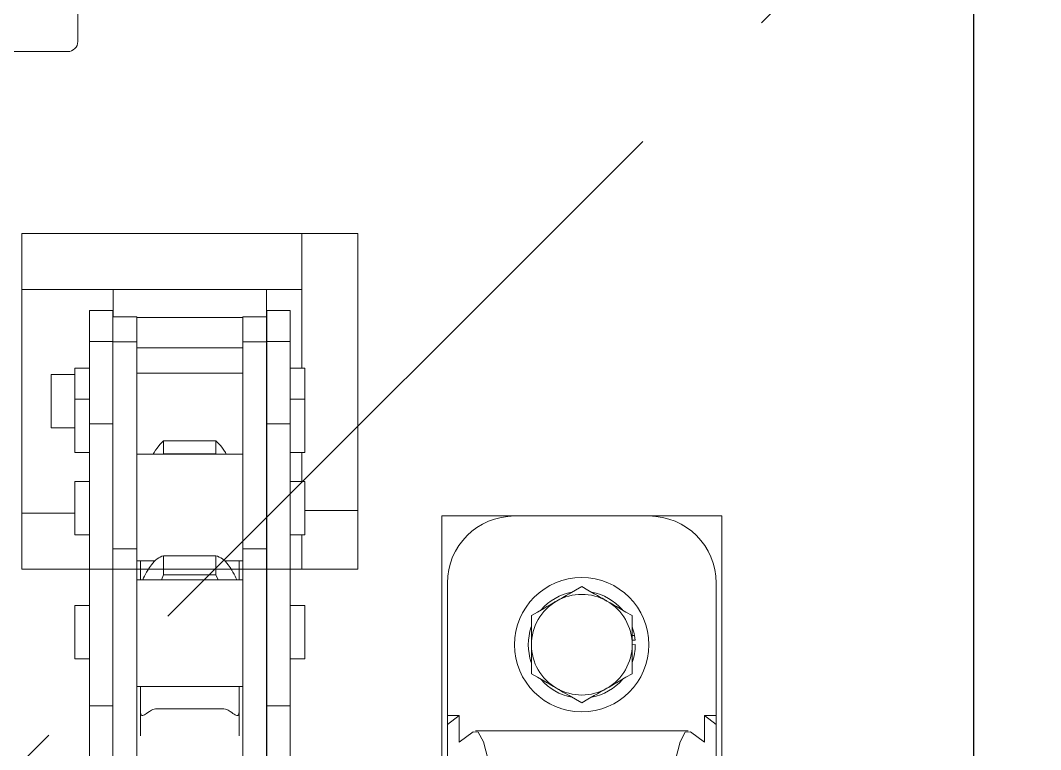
# Model space of a CAD drawing. Header units: millimetres. Extents: x 163705 to 1616509, y 81827 to 302547.
# Drawn here: x 227007.6 to 227189.8, y 153172.7 to 153303.1 of the extents above; entities that cross this region are included whole.
import ezdxf

# ---------------------------------------------------------------- set-up
doc = ezdxf.new("R2010")
doc.units = ezdxf.units.MM
doc.header["$LTSCALE"] = 10
doc.linetypes.add('ACAD_ISO02W100', pattern=[15, 12, -3])
for name, color, linetype, lineweight in [('1-文本', 4, 'Continuous', 0), ('1-标注', 3, 'Continuous', 0), ('1-虚线', 8, 'ACAD_ISO02W100', 0)]:
    doc.layers.add(name, color=color, linetype=linetype, lineweight=lineweight)

# ---------------------------------------------------------------- blocks, each defined once
blk = doc.blocks.new('A$C2352ff67')
at = {"layer": '1-文本', "lineweight": -2}
blk.add_line((1967.18, 850.01), (2387.18, 850.01), dxfattribs=at)
for radius in [415, 412]:
    blk.add_circle((2117.18, 600), radius, dxfattribs=at)
at = {"layer": '1-标注'}
for points in [[(2178.84, 804.01), (2203.93, 804.01), (2205.52, 801.9), (2200.75, 801.9), (2202.63, 799.4), (2202.52, 798.48), (2200.82, 797.58), (2197.59, 796.73)], [(2183.18, 755.01), (2241.18, 755.01), (2241.18, 768), (2241.18, 792.01), (2241.18, 805.01), (2178.84, 805.01)], [(2203.93, 804.01), (2205.51, 804.01)], [(2202.78, 761.01), (2202.78, 799)], [(2219.81, 789.01), (2219.81, 789.41), (2218.98, 789.52), (2218.98, 789.01)], [(2197.59, 763.28), (2200.82, 762.43), (2202.52, 761.53), (2202.63, 760.62), (2200.75, 758.11), (2205.52, 758.11), (2203.93, 756), (2183.18, 756)], [(2203.93, 756), (2205.51, 756)], [(2231.68, 680), (2291.68, 680), (2291.68, 740), (2231.68, 740)], [(2242.18, 740), (2242.18, 730.56)], [(2225.2, 727.91), (2225.2, 730.56), (2224.29, 730.56), (2221.9, 730.56), (2218.95, 730.56), (2216.57, 730.56), (2215.66, 730.56), (2215.66, 727.91)], [(2237.8, 730.01), (2231.68, 730.01)], [(2247.34, 727.91), (2247.34, 730.56), (2246.43, 730.56), (2244.05, 730.56), (2241.1, 730.56), (2238.71, 730.56), (2237.8, 730.56), (2237.8, 727.91)], [(2252.5, 730.01), (2247.34, 730.01)], [(2262.04, 727.91), (2262.04, 730.56), (2261.13, 730.56), (2258.74, 730.56), (2255.8, 730.56), (2253.41, 730.56), (2252.5, 730.56), (2252.5, 727.91)], [(2267.59, 727.91), (2267.59, 730.56), (2265.9, 730.56), (2262.04, 730.56)], [(2291.68, 730.01), (2281.68, 730.01), (2267.59, 730.01)], [(2281.68, 730.01), (2281.68, 723.7)], [(2207.26, 723.76), (2210.49, 723.76), (2214.86, 723.76), (2219.88, 723.76), (2224.96, 723.76), (2229.52, 723.76), (2233.03, 723.76), (2241.23, 723.76), (2251.21, 723.76), (2255.95, 723.76), (2257.66, 723.76), (2263.32, 723.76), (2268.08, 723.76), (2271.25, 723.76), (2272.36, 723.76), (2272.36, 727.91), (2271.25, 727.91), (2268.08, 727.91), (2263.32, 727.91), (2257.66, 727.91), (2257.66, 723.76)], [(2207.26, 727.91), (2210.49, 727.91), (2214.86, 727.91), (2219.88, 727.91), (2224.96, 727.91), (2229.52, 727.91), (2233.03, 727.91), (2241.23, 727.91), (2251.21, 727.91), (2255.95, 727.91), (2257.66, 727.91)], [(2272.36, 727.91), (2273.6, 727.91), (2276.91, 727.91), (2277.66, 727.91), (2277.91, 727.91), (2277.91, 723.76), (2277.66, 723.76), (2276.91, 723.76), (2273.6, 723.76), (2272.36, 723.76)], [(2272.29, 723.73), (2272.29, 719.45), (2275.6, 719.45), (2276.77, 719.45), (2276.77, 723.73), (2275.6, 723.73), (2272.29, 723.73), (2271.46, 723.73), (2269.09, 723.73), (2262.04, 723.73), (2257.19, 723.73), (2254.78, 723.73), (2250.82, 723.73), (2245.83, 723.73), (2240.43, 723.73), (2235.33, 723.73), (2234.02, 723.73), (2230.32, 723.73), (2224.86, 723.73), (2212.83, 723.73), (2202, 723.73), (2197.04, 723.73)], [(2197.04, 719.45), (2202, 719.45), (2212.83, 719.45), (2224.86, 719.45), (2230.32, 719.45), (2234.02, 719.45), (2235.33, 719.45), (2235.33, 723.73)], [(2215.66, 723.76), (2215.66, 723.73)], [(2225.2, 723.73), (2225.2, 723.76)], [(2237.8, 723.76), (2237.8, 723.73)], [(2247.34, 723.73), (2247.34, 723.76)], [(2252.5, 723.76), (2252.5, 723.73)], [(2262.04, 723.73), (2262.04, 723.76)], [(2267.59, 723.73), (2267.59, 723.76)], [(2276.68, 723.73), (2276.68, 723.76)], [(2276.77, 696.3), (2281.68, 696.3), (2281.68, 723.7), (2276.77, 723.7)], [(2201.91, 718.8), (2204.1, 718.8), (2206.25, 718.8), (2206.12, 718.8), (2206, 718.79), (2205.89, 718.78), (2205.8, 718.76), (2205.78, 718.76), (2205.76, 718.75), (2205.74, 718.75), (2205.72, 718.74), (2205.69, 718.73), (2205.66, 718.72), (2205.61, 718.7), (2205.58, 718.67), (2205.54, 718.59), (2205.53, 718.49), (2205.55, 718.38), (2205.59, 718.24), (2205.67, 718.09), (2205.77, 717.91), (2205.9, 717.71), (2206.05, 717.49), (2206.25, 717.19), (2206.45, 716.87), (2206.57, 716.62), (2206.66, 716.37), (2206.72, 716.1), (2206.74, 715.83), (2206.74, 715.77), (2206.74, 704.24), (2206.74, 704.18), (2206.72, 703.9), (2206.66, 703.64), (2206.57, 703.38), (2206.45, 703.14), (2206.25, 702.81), (2206.05, 702.52), (2205.9, 702.3), (2205.77, 702.1), (2205.67, 701.92), (2205.59, 701.76), (2205.55, 701.63), (2205.53, 701.51), (2205.54, 701.42), (2205.58, 701.34), (2205.61, 701.31), (2205.66, 701.29), (2205.69, 701.27), (2205.72, 701.27), (2205.74, 701.26), (2205.76, 701.25), (2205.78, 701.25), (2205.8, 701.25), (2205.89, 701.23), (2206, 701.22), (2206.12, 701.21), (2206.25, 701.2), (2204.1, 701.2), (2201.91, 701.2)], [(2206.25, 718.8), (2208.04, 718.8), (2210.71, 718.8)], [(2210.71, 719.45), (2210.71, 700.55)], [(2229.76, 700.55), (2229.76, 719.45)], [(2229.76, 718.8), (2231.2, 718.8), (2233.18, 718.8)], [(2230.66, 714.68), (2232.38, 714.68), (2234.07, 714.68), (2233.98, 714.97), (2233.85, 715.27), (2233.7, 715.55), (2233.51, 715.83), (2233.29, 716.1), (2233.04, 716.37), (2232.76, 716.62), (2232.44, 716.87), (2231.98, 717.19), (2231.51, 717.49), (2231.12, 717.71), (2230.76, 717.91), (2230.42, 718.09), (2230.11, 718.24), (2229.76, 718.41)], [(2233.18, 719.45), (2233.18, 716.22)], [(2272.29, 719.45), (2271.46, 719.45), (2269.09, 719.45), (2262.04, 719.45), (2257.19, 719.45), (2254.78, 719.45), (2250.82, 719.45), (2245.83, 719.45), (2240.43, 719.45), (2235.33, 719.45)], [(2252.23, 700.55), (2252.23, 719.45)], [(2266.72, 700.55), (2266.72, 719.45)], [(2271.21, 700.55), (2271.21, 719.45)], [(2276.68, 719.45), (2276.68, 700.55)], [(2252.23, 714.7), (2252.29, 714.68), (2253.48, 714.68), (2254.62, 714.68), (2254.34, 714.97), (2254.03, 715.27), (2253.69, 715.55), (2253.32, 715.83), (2252.93, 716.1), (2252.51, 716.37), (2252.24, 716.52)], [(2229.76, 715.09), (2230.66, 714.68), (2230.66, 705.33)], [(2234.07, 714.68), (2234.07, 705.33)], [(2252.29, 714.68), (2252.29, 705.33)], [(2254.62, 714.68), (2254.62, 705.33)], [(2229.76, 701.6), (2230.11, 701.76), (2230.42, 701.92), (2230.76, 702.1), (2231.12, 702.3), (2231.51, 702.52), (2231.98, 702.81), (2232.44, 703.14), (2232.76, 703.38), (2233.04, 703.64), (2233.29, 703.9), (2233.51, 704.18), (2233.7, 704.45), (2233.85, 704.74), (2233.98, 705.03), (2234.07, 705.33), (2232.38, 705.33), (2230.66, 705.33), (2229.76, 704.92)], [(2252.24, 703.48), (2252.51, 703.64), (2252.93, 703.9), (2253.32, 704.18), (2253.69, 704.45), (2254.03, 704.74), (2254.34, 705.03), (2254.62, 705.33), (2253.48, 705.33), (2252.29, 705.33), (2252.23, 705.31)], [(2233.18, 703.79), (2233.18, 700.55)], [(2235.33, 696.27), (2235.33, 700.55), (2234.02, 700.55), (2230.32, 700.55), (2224.86, 700.55), (2212.83, 700.55), (2202, 700.55), (2197.04, 700.55)], [(2197.04, 696.27), (2202, 696.27), (2212.83, 696.27), (2224.86, 696.27), (2230.32, 696.27), (2234.02, 696.27), (2235.33, 696.27), (2240.43, 696.27), (2245.83, 696.27), (2250.82, 696.27), (2254.78, 696.27), (2257.19, 696.27), (2262.04, 696.27), (2269.09, 696.27), (2271.46, 696.27), (2272.29, 696.27), (2275.6, 696.27), (2276.77, 696.27), (2276.77, 700.55), (2275.6, 700.55), (2272.29, 700.55), (2272.29, 696.27)], [(2210.71, 701.2), (2208.04, 701.2), (2206.25, 701.2)], [(2233.18, 701.2), (2231.2, 701.2), (2229.76, 701.2)], [(2272.29, 700.55), (2271.46, 700.55), (2269.09, 700.55), (2262.04, 700.55), (2257.19, 700.55), (2254.78, 700.55), (2250.82, 700.55), (2245.83, 700.55), (2240.43, 700.55), (2235.33, 700.55)], [(2257.66, 696.25), (2255.95, 696.25), (2251.21, 696.25), (2241.23, 696.25), (2233.03, 696.25), (2229.52, 696.25), (2224.96, 696.25), (2219.88, 696.25), (2214.86, 696.25), (2210.49, 696.25), (2207.26, 696.25), (2206.13, 696.25), (2202.91, 696.25), (2198.08, 696.25)], [(2198.08, 692.1), (2202.91, 692.1), (2206.13, 692.1), (2207.26, 692.1), (2207.26, 696.25)], [(2215.66, 696.27), (2215.66, 696.25)], [(2225.2, 696.25), (2225.2, 696.27)], [(2237.8, 696.27), (2237.8, 696.25)], [(2247.34, 696.25), (2247.34, 696.27)], [(2252.5, 696.27), (2252.5, 696.25)], [(2262.04, 696.25), (2262.04, 696.27)], [(2267.59, 696.25), (2267.59, 696.27)], [(2272.36, 696.25), (2273.6, 696.25), (2276.91, 696.25), (2277.66, 696.25), (2277.91, 696.25), (2277.91, 692.1), (2277.66, 692.1), (2276.91, 692.1), (2273.6, 692.1), (2272.36, 692.1)], [(2276.68, 696.25), (2276.68, 696.27)], [(2281.68, 696.3), (2281.68, 680)], [(2257.66, 692.1), (2255.95, 692.1), (2251.21, 692.1), (2241.23, 692.1), (2233.03, 692.1), (2229.52, 692.1), (2224.96, 692.1), (2219.88, 692.1), (2214.86, 692.1), (2210.49, 692.1), (2207.26, 692.1)], [(2215.66, 692.1), (2215.66, 689.45), (2216.57, 689.45), (2218.95, 689.45), (2221.9, 689.45), (2224.29, 689.45), (2225.2, 689.45), (2225.2, 692.1)], [(2237.8, 692.1), (2237.8, 689.45), (2238.71, 689.45), (2241.1, 689.45), (2244.05, 689.45), (2246.43, 689.45), (2247.34, 689.45), (2247.34, 692.1)], [(2252.5, 692.1), (2252.5, 689.45), (2253.41, 689.45), (2255.8, 689.45), (2258.74, 689.45), (2261.13, 689.45), (2262.04, 689.45), (2262.04, 692.1)], [(2262.04, 689.45), (2265.9, 689.45), (2267.59, 689.45), (2267.59, 692.1)], [(2241.68, 689.45), (2241.68, 680)], [(2256.92, 689.45), (2256.92, 685.22), (2258.31, 685.22), (2261.68, 685.22), (2265.05, 685.22), (2266.45, 685.22), (2266.45, 689.45)]]:
    blk.add_lwpolyline(points, dxfattribs=at)
for points in [[(2205.52, 801.9), (2205.51, 802.96), (2205.51, 804.01), (2229.18, 804.01, -0.414158), (2241.18, 792.01)], [(2214.99, 789.01, -0.085513), (2218.21, 789.56), (2218.18, 789.01, 0.267927), (2210.39, 784.51, 0.268109), (2210.39, 775.51, 0.268088), (2218.18, 771, 0.268133), (2225.97, 775.51, 0.268109), (2225.97, 784.51, 0.267971), (2218.18, 789.01)], [(2205.52, 758.11), (2205.51, 757.06), (2205.51, 756), (2229.18, 756, 0.414158), (2241.18, 768)]]:
    blk.add_lwpolyline(points, format="xyb", dxfattribs=at)
for points in [[(2223.38, 771), (2222.75, 771), (2222.11, 771), (2221.46, 771), (2220.82, 771), (2220.49, 771), (2220.16, 771), (2220, 771), (2219.83, 771), (2219.75, 771), (2219.67, 771), (2219.58, 771), (2219.5, 771), (2218.84, 771), (2218.18, 771), (2217.52, 771), (2216.87, 771), (2216.22, 771), (2215.56, 771), (2214.91, 771), (2214.26, 771), (2213.94, 771), (2213.62, 771), (2213.3, 771), (2212.98, 771), (2212.35, 772.11), (2211.7, 773.23), (2211.37, 773.8), (2211.05, 774.36), (2210.72, 774.93), (2210.39, 775.51), (2210.3, 775.65), (2210.22, 775.79), (2210.18, 775.86), (2210.14, 775.94), (2210.1, 776.01), (2210.05, 776.08), (2209.89, 776.36), (2209.72, 776.65), (2209.4, 777.22), (2209.07, 777.78), (2208.43, 778.9), (2207.79, 780.01), (2208.43, 781.11), (2209.07, 782.23), (2209.4, 782.8), (2209.73, 783.36), (2210.05, 783.93), (2210.39, 784.51), (2210.47, 784.65), (2210.55, 784.79), (2210.59, 784.87), (2210.64, 784.94), (2210.67, 785.01), (2210.72, 785.08), (2210.88, 785.36), (2211.05, 785.65), (2211.37, 786.22), (2211.7, 786.78), (2212.35, 787.9), (2212.98, 789.01), (2213.3, 789.01), (2213.62, 789.01), (2213.94, 789.01), (2214.26, 789.01), (2214.91, 789.01), (2215.56, 789.01), (2216.22, 789.01), (2216.87, 789.01), (2217.52, 789.01), (2218.18, 789.01), (2218.84, 789.01), (2219.5, 789.01), (2219.58, 789.01), (2219.67, 789.01), (2219.75, 789.01), (2219.83, 789.01), (2220, 789.01), (2220.16, 789.01), (2220.49, 789.01), (2220.82, 789.01), (2221.46, 789.01), (2222.11, 789.01), (2222.75, 789.01), (2223.38, 789.01), (2224.02, 787.9), (2224.66, 786.78), (2224.99, 786.21), (2225.31, 785.65), (2225.64, 785.08), (2225.97, 784.51), (2226.06, 784.36), (2226.14, 784.22), (2226.18, 784.15), (2226.22, 784.07), (2226.27, 784), (2226.31, 783.93), (2226.47, 783.65), (2226.64, 783.36), (2226.96, 782.79), (2227.29, 782.23), (2227.93, 781.11), (2228.57, 780.01), (2227.93, 778.9), (2227.29, 777.78), (2226.96, 777.22), (2226.64, 776.65), (2226.3, 776.08), (2225.97, 775.51), (2225.89, 775.36), (2225.81, 775.22), (2225.77, 775.15), (2225.73, 775.07), (2225.68, 775), (2225.64, 774.93), (2225.48, 774.65), (2225.31, 774.36), (2224.99, 773.79), (2224.66, 773.23), (2224.02, 772.11)], [(2166.84, 727.91), (2161.06, 727.91), (2155.29, 727.91), (2150.39, 727.91), (2147.12, 727.91), (2145.98, 727.91), (2145.98, 723.76), (2147.12, 723.76), (2150.39, 723.76), (2155.29, 723.76), (2161.06, 723.76), (2166.84, 723.76), (2179.35, 723.76), (2192.37, 723.76), (2198.08, 723.76), (2202.91, 723.76), (2206.13, 723.76), (2207.26, 723.76), (2207.26, 727.91), (2206.13, 727.91), (2202.91, 727.91), (2198.08, 727.91), (2192.37, 727.91), (2179.35, 727.91)], [(2257.66, 696.25), (2257.66, 692.1), (2263.32, 692.1), (2268.08, 692.1), (2271.25, 692.1), (2272.36, 692.1), (2272.36, 696.25), (2271.25, 696.25), (2268.08, 696.25), (2263.32, 696.25)]]:
    blk.add_lwpolyline(points, close=True, dxfattribs=at)
at = {"layer": '1-标注', "ltscale": 15.120055}
blk.add_lwpolyline([(2231.68, 740), (2231.68, 680)], dxfattribs=at)
at = {"layer": '1-标注'}
blk.add_lwpolyline([(2325.98, 690), (2339.18, 690), (2339.18, 688.97), (2339.18, 686.05), (2339.18, 681.67), (2339.18, 676.5), (2339.18, 523.5), (2339.18, 518.33), (2339.18, 513.95), (2339.18, 511.03), (2339.18, 510), (2325.98, 510, -0.414705), (2324.19, 511.8), (2324.19, 512.69), (2324.19, 515.22), (2324.19, 519.02), (2324.19, 523.5), (2324.19, 676.5), (2324.19, 680.98), (2324.19, 684.77), (2324.19, 687.31), (2324.19, 688.2, -0.414443)], format="xyb", close=True, dxfattribs=at)
blk.add_circle((2218.18, 780), 12, dxfattribs=at)
for centre, radius, start, end in [((2218.21, 780.11), 9.44, 70.5194, 80.2303), ((2218.19, 780), 9.57, 130.5191, 169.3669), ((2218.18, 780), 9.55, 10.61, 49.4669), ((2218.18, 780), 9.55, 190.619, 229.4207), ((2218.19, 780), 9.54, 310.5949, 349.4282), ((2218.18, 780), 9.55, 250.5639, 289.4361)]:
    blk.add_arc(centre, radius, start, end, dxfattribs=at)
blk = doc.blocks.new('A$C285bc443')
at = {"layer": '1-虚线'}
blk.add_lwpolyline([(2418.33, 1273.9), (721.27, -423.15), (2418.33, -2120.21, -2.414214)], format="xyb", close=True, dxfattribs=at)
at = {"xscale": -1, "rotation": 180}
blk.add_blockref('A$C2352ff67', (-1395.91, 176.85), dxfattribs=at)
blk = doc.blocks.new('A$C790c3438')
at = {"rotation": 90}
blk.add_blockref('A$C285bc443', (-18639.63, 13363.05), dxfattribs=at)

msp = doc.modelspace()

# ---------------------------------------------------------------- block references
msp.add_blockref('A$C790c3438', (245144.313, 139006.156))

doc.saveas('drawing.dxf')
